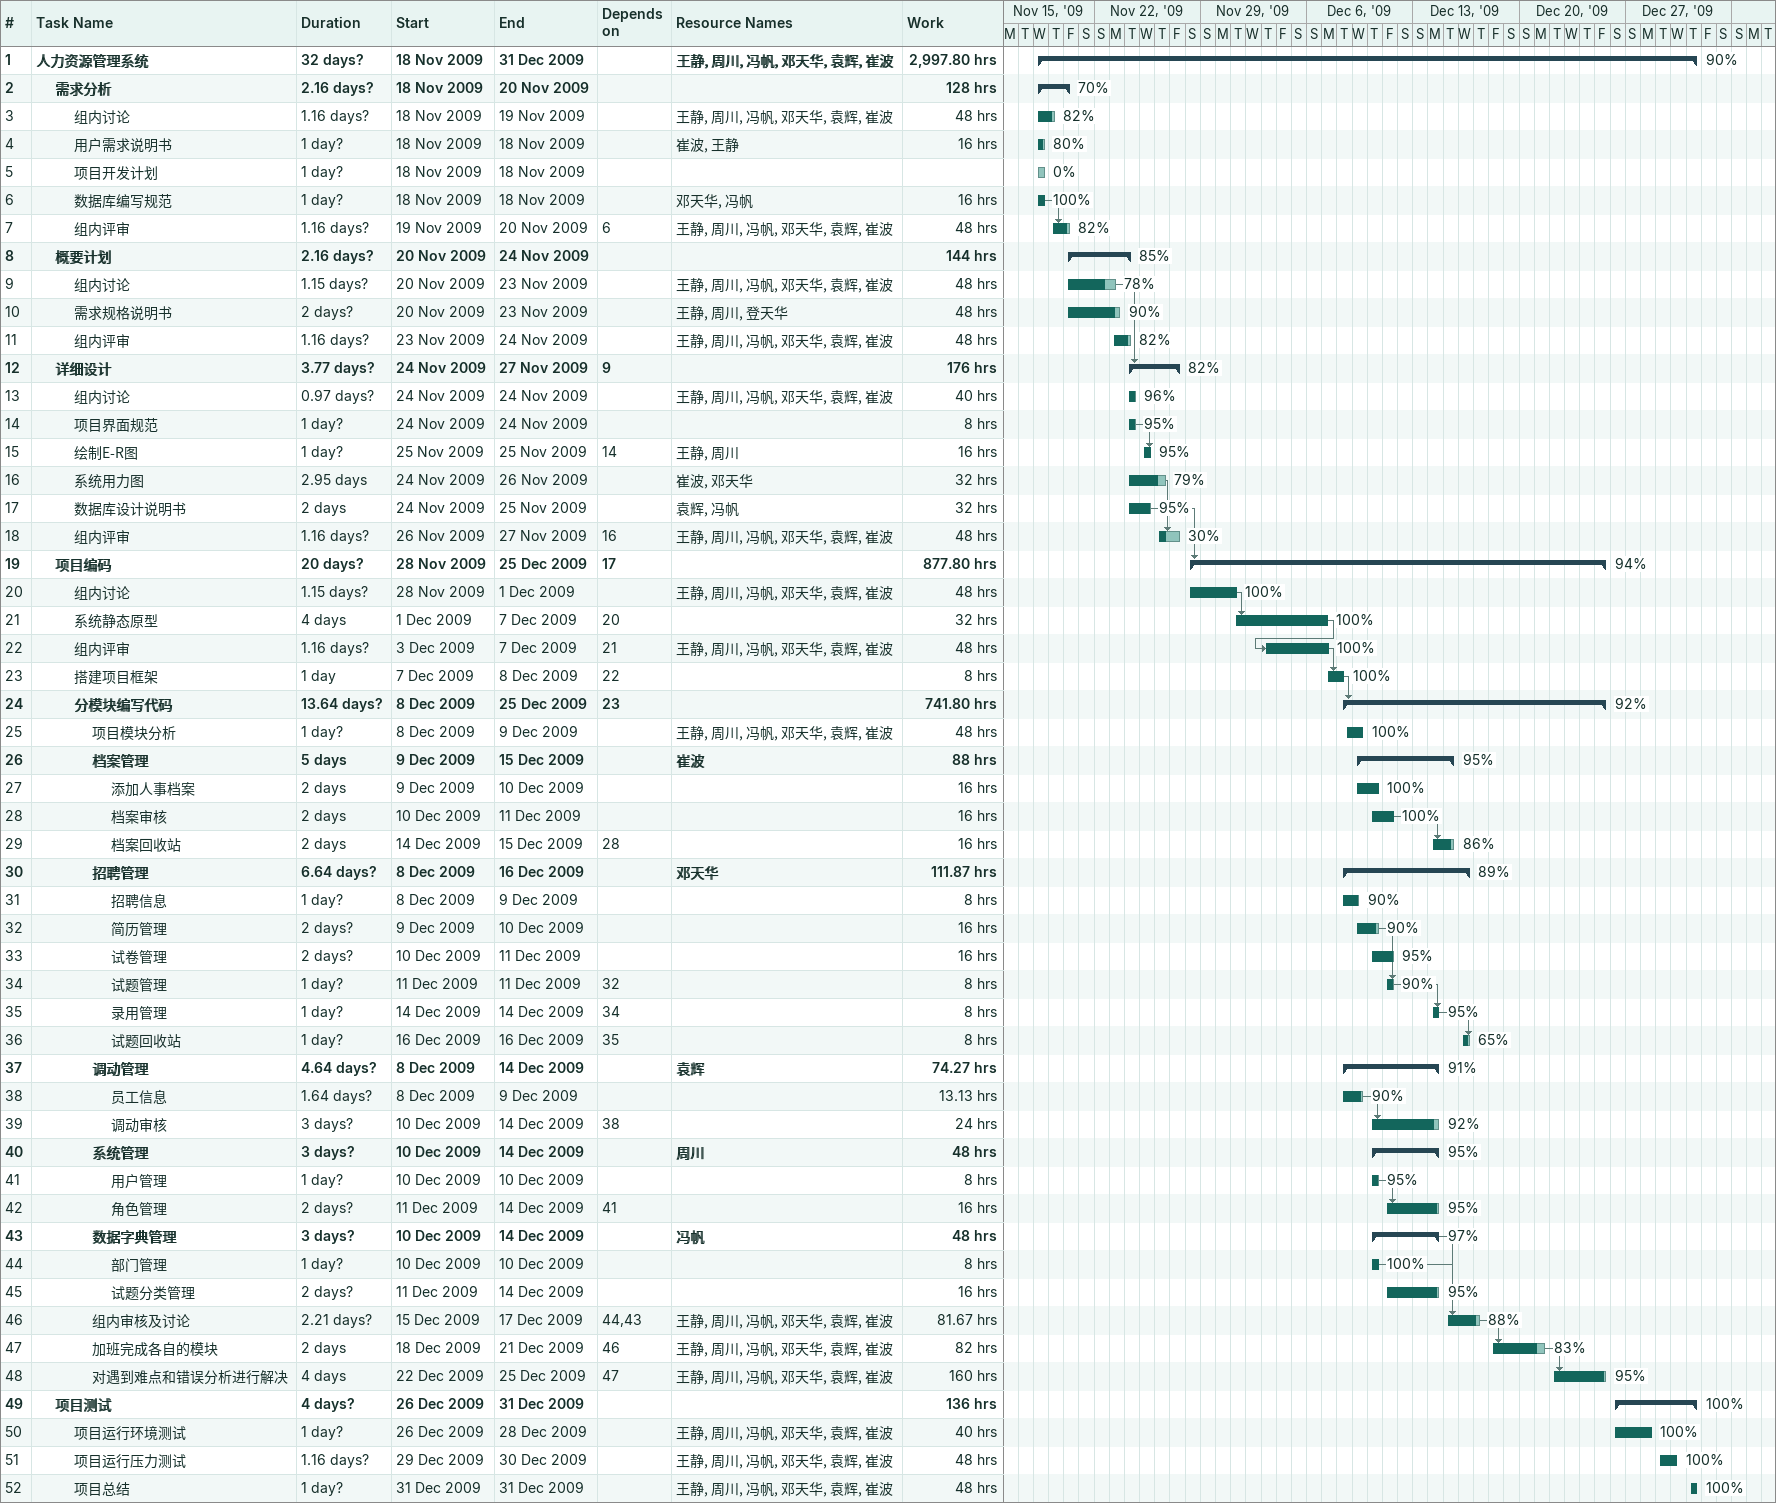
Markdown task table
| ID | Level | Task | Duration | Start | Finish | Predecessors | Resources | % complete | Work (h) |
|---|---|---|---|---|---|---|---|---|---|
| 1 | 1 | **人力资源管理系统** | 32d? | 2009-11-18 | 2009-12-31 |  | 王静, 周川, 冯帆, 邓天华, 袁辉, 崔波 | 90 | 2997.80 |
| 2 | 2 | **需求分析** | 2.16d? | 2009-11-18 | 2009-11-20 |  |  | 70 | 128 |
| 3 | 3 | 组内讨论 | 1.16d? | 2009-11-18 | 2009-11-19 |  | 王静, 周川, 冯帆, 邓天华, 袁辉, 崔波 | 82 | 48 |
| 4 | 3 | 用户需求说明书 | 1d? | 2009-11-18 | 2009-11-18 |  | 崔波, 王静 | 80 | 16 |
| 5 | 3 | 项目开发计划 | 1d? | 2009-11-18 | 2009-11-18 |  |  | 0 |  |
| 6 | 3 | 数据库编写规范 | 1d? | 2009-11-18 | 2009-11-18 |  | 邓天华, 冯帆 | 100 | 16 |
| 7 | 3 | 组内评审 | 1.16d? | 2009-11-19 | 2009-11-20 | 6 | 王静, 周川, 冯帆, 邓天华, 袁辉, 崔波 | 82 | 48 |
| 8 | 2 | **概要计划** | 2.16d? | 2009-11-20 | 2009-11-24 |  |  | 85 | 144 |
| 9 | 3 | 组内讨论 | 1.15d? | 2009-11-20 | 2009-11-23 |  | 王静, 周川, 冯帆, 邓天华, 袁辉, 崔波 | 78 | 48 |
| 10 | 3 | 需求规格说明书 | 2d? | 2009-11-20 | 2009-11-23 |  | 王静, 周川, 登天华 | 90 | 48 |
| 11 | 3 | 组内评审 | 1.16d? | 2009-11-23 | 2009-11-24 |  | 王静, 周川, 冯帆, 邓天华, 袁辉, 崔波 | 82 | 48 |
| 12 | 2 | **详细设计** | 3.77d? | 2009-11-24 | 2009-11-27 | 9 |  | 82 | 176 |
| 13 | 3 | 组内讨论 | 0.97d? | 2009-11-24 | 2009-11-24 |  | 王静, 周川, 冯帆, 邓天华, 袁辉, 崔波 | 96 | 40 |
| 14 | 3 | 项目界面规范 | 1d? | 2009-11-24 | 2009-11-24 |  |  | 95 | 8 |
| 15 | 3 | 绘制E-R图 | 1d? | 2009-11-25 | 2009-11-25 | 14 | 王静, 周川 | 95 | 16 |
| 16 | 3 | 系统用力图 | 2.95d | 2009-11-24 | 2009-11-26 |  | 崔波, 邓天华 | 79 | 32 |
| 17 | 3 | 数据库设计说明书 | 2d | 2009-11-24 | 2009-11-25 |  | 袁辉, 冯帆 | 95 | 32 |
| 18 | 3 | 组内评审 | 1.16d? | 2009-11-26 | 2009-11-27 | 16 | 王静, 周川, 冯帆, 邓天华, 袁辉, 崔波 | 30 | 48 |
| 19 | 2 | **项目编码** | 20d? | 2009-11-28 | 2009-12-25 | 17 |  | 94 | 877.80 |
| 20 | 3 | 组内讨论 | 1.15d? | 2009-11-28 | 2009-12-01 |  | 王静, 周川, 冯帆, 邓天华, 袁辉, 崔波 | 100 | 48 |
| 21 | 3 | 系统静态原型 | 4d | 2009-12-01 | 2009-12-07 | 20 |  | 100 | 32 |
| 22 | 3 | 组内评审 | 1.16d? | 2009-12-03 | 2009-12-07 | 21 | 王静, 周川, 冯帆, 邓天华, 袁辉, 崔波 | 100 | 48 |
| 23 | 3 | 搭建项目框架 | 1d | 2009-12-07 | 2009-12-08 | 22 |  | 100 | 8 |
| 24 | 3 | **分模块编写代码** | 13.64d? | 2009-12-08 | 2009-12-25 | 23 |  | 92 | 741.80 |
| 25 | 4 | 项目模块分析 | 1d? | 2009-12-08 | 2009-12-09 |  | 王静, 周川, 冯帆, 邓天华, 袁辉, 崔波 | 100 | 48 |
| 26 | 4 | **档案管理** | 5d | 2009-12-09 | 2009-12-15 |  | 崔波 | 95 | 88 |
| 27 | 5 | 添加人事档案 | 2d | 2009-12-09 | 2009-12-10 |  |  | 100 | 16 |
| 28 | 5 | 档案审核 | 2d | 2009-12-10 | 2009-12-11 |  |  | 100 | 16 |
| 29 | 5 | 档案回收站 | 2d | 2009-12-14 | 2009-12-15 | 28 |  | 86 | 16 |
| 30 | 4 | **招聘管理** | 6.64d? | 2009-12-08 | 2009-12-16 |  | 邓天华 | 89 | 111.87 |
| 31 | 5 | 招聘信息 | 1d? | 2009-12-08 | 2009-12-09 |  |  | 90 | 8 |
| 32 | 5 | 简历管理 | 2d? | 2009-12-09 | 2009-12-10 |  |  | 90 | 16 |
| 33 | 5 | 试卷管理 | 2d? | 2009-12-10 | 2009-12-11 |  |  | 95 | 16 |
| 34 | 5 | 试题管理 | 1d? | 2009-12-11 | 2009-12-11 | 32 |  | 90 | 8 |
| 35 | 5 | 录用管理 | 1d? | 2009-12-14 | 2009-12-14 | 34 |  | 95 | 8 |
| 36 | 5 | 试题回收站 | 1d? | 2009-12-16 | 2009-12-16 | 35 |  | 65 | 8 |
| 37 | 4 | **调动管理** | 4.64d? | 2009-12-08 | 2009-12-14 |  | 袁辉 | 91 | 74.27 |
| 38 | 5 | 员工信息 | 1.64d? | 2009-12-08 | 2009-12-09 |  |  | 90 | 13.13 |
| 39 | 5 | 调动审核 | 3d? | 2009-12-10 | 2009-12-14 | 38 |  | 92 | 24 |
| 40 | 4 | **系统管理** | 3d? | 2009-12-10 | 2009-12-14 |  | 周川 | 95 | 48 |
| 41 | 5 | 用户管理 | 1d? | 2009-12-10 | 2009-12-10 |  |  | 95 | 8 |
| 42 | 5 | 角色管理 | 2d? | 2009-12-11 | 2009-12-14 | 41 |  | 95 | 16 |
| 43 | 4 | **数据字典管理** | 3d? | 2009-12-10 | 2009-12-14 |  | 冯帆 | 97 | 48 |
| 44 | 5 | 部门管理 | 1d? | 2009-12-10 | 2009-12-10 |  |  | 100 | 8 |
| 45 | 5 | 试题分类管理 | 2d? | 2009-12-11 | 2009-12-14 |  |  | 95 | 16 |
| 46 | 4 | 组内审核及讨论 | 2.21d? | 2009-12-15 | 2009-12-17 | 44, 43 | 王静, 周川, 冯帆, 邓天华, 袁辉, 崔波 | 88 | 81.67 |
| 47 | 4 | 加班完成各自的模块 | 2d | 2009-12-18 | 2009-12-21 | 46 | 王静, 周川, 冯帆, 邓天华, 袁辉, 崔波 | 83 | 82 |
| 48 | 4 | 对遇到难点和错误分析进行解决 | 4d | 2009-12-22 | 2009-12-25 | 47 | 王静, 周川, 冯帆, 邓天华, 袁辉, 崔波 | 95 | 160 |
| 49 | 2 | **项目测试** | 4d? | 2009-12-26 | 2009-12-31 |  |  | 100 | 136 |
| 50 | 3 | 项目运行环境测试 | 1d? | 2009-12-26 | 2009-12-28 |  | 王静, 周川, 冯帆, 邓天华, 袁辉, 崔波 | 100 | 40 |
| 51 | 3 | 项目运行压力测试 | 1.16d? | 2009-12-29 | 2009-12-30 |  | 王静, 周川, 冯帆, 邓天华, 袁辉, 崔波 | 100 | 48 |
| 52 | 3 | 项目总结 | 1d? | 2009-12-31 | 2009-12-31 |  | 王静, 周川, 冯帆, 邓天华, 袁辉, 崔波 | 100 | 48 |
